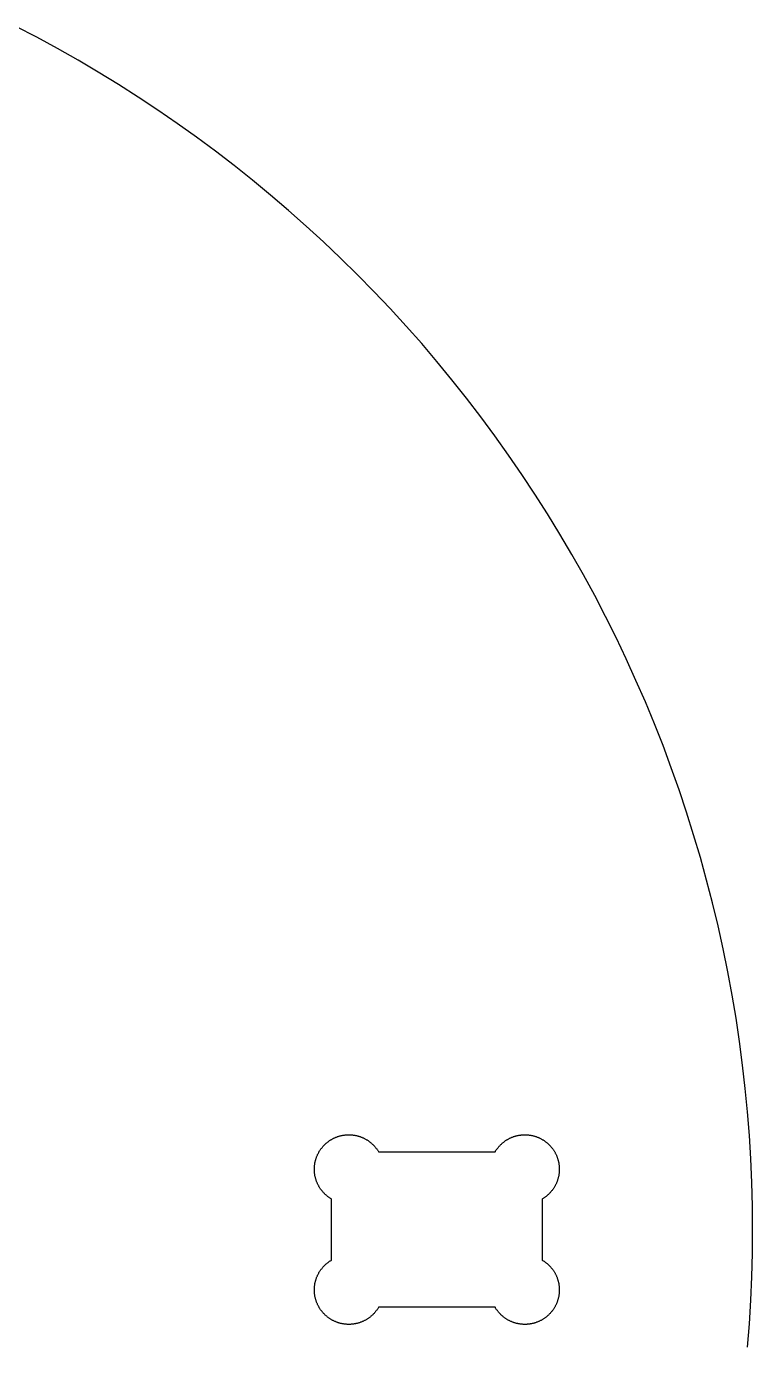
# Model space of a CAD drawing. Header units: metres. Extents: x 20 to 1960, y 15 to 485.
# Drawn here: x 363.5 to 490, y 229.6 to 459.4 of the extents above; entities that cross this region are included whole.
import ezdxf

# ---------------------------------------------------------------- set-up
doc = ezdxf.new("R2010")
doc.units = ezdxf.units.M

msp = doc.modelspace()

# ---------------------------------------------------------------- linework, layer by layer
for p, q in [((365.326, 457.493), (361.688, 459.387)), ((368.93, 455.536), (365.326, 457.493)), ((372.5, 453.516), (368.93, 455.536)), ((376.034, 451.434), (372.5, 453.516)), ((379.531, 449.291), (376.034, 451.434)), ((382.99, 447.088), (379.531, 449.291)), ((386.41, 444.824), (382.99, 447.088)), ((389.79, 442.501), (386.41, 444.824)), ((393.13, 440.119), (389.79, 442.501)), ((396.427, 437.679), (393.13, 440.119)), ((399.68, 435.183), (396.427, 437.679)), ((402.89, 432.629), (399.68, 435.183)), ((406.055, 430.02), (402.89, 432.629)), ((409.174, 427.357), (406.055, 430.02)), ((412.246, 424.639), (409.174, 427.357)), ((415.27, 421.868), (412.246, 424.639)), ((418.245, 419.045), (415.27, 421.868)), ((421.17, 416.17), (418.245, 419.045)), ((424.045, 413.245), (421.17, 416.17)), ((426.868, 410.27), (424.045, 413.245)), ((429.639, 407.246), (426.868, 410.27)), ((432.357, 404.174), (429.639, 407.246)), ((435.02, 401.055), (432.357, 404.174)), ((437.629, 397.89), (435.02, 401.055)), ((440.183, 394.68), (437.629, 397.89)), ((442.679, 391.427), (440.183, 394.68)), ((445.119, 388.13), (442.679, 391.427)), ((447.501, 384.79), (445.119, 388.13)), ((449.824, 381.41), (447.501, 384.79)), ((452.088, 377.99), (449.824, 381.41)), ((454.291, 374.531), (452.088, 377.99)), ((456.434, 371.034), (454.291, 374.531)), ((458.516, 367.5), (456.434, 371.034)), ((460.536, 363.93), (458.516, 367.5)), ((462.493, 360.326), (460.536, 363.93)), ((464.387, 356.688), (462.493, 360.326)), ((466.217, 353.017), (464.387, 356.688)), ((467.982, 349.315), (466.217, 353.017)), ((469.683, 345.583), (467.982, 349.315)), ((471.319, 341.822), (469.683, 345.583)), ((472.888, 338.033), (471.319, 341.822)), ((474.391, 334.216), (472.888, 338.033)), ((475.828, 330.375), (474.391, 334.216)), ((477.197, 326.509), (475.828, 330.375)), ((478.498, 322.619), (477.197, 326.509)), ((479.732, 318.707), (478.498, 322.619)), ((480.896, 314.775), (479.732, 318.707)), ((481.993, 310.822), (480.896, 314.775)), ((483.019, 306.852), (481.993, 310.822)), ((483.977, 302.863), (483.019, 306.852)), ((484.865, 298.859), (483.977, 302.863)), ((485.682, 294.84), (484.865, 298.859)), ((486.43, 290.807), (485.682, 294.84)), ((487.107, 286.762), (486.43, 290.807)), ((487.713, 282.706), (487.107, 286.762)), ((488.248, 278.639), (487.713, 282.706)), ((488.713, 274.564), (488.248, 278.639)), ((489.106, 270.482), (488.713, 274.564)), ((489.428, 266.393), (489.106, 270.482)), ((414.939, 264.194), (415.004, 264.276)), ((415.004, 264.276), (415.07, 264.357)), ((415.07, 264.357), (415.138, 264.436)), ((415.138, 264.436), (415.208, 264.515)), ((415.208, 264.515), (415.279, 264.592)), ((415.279, 264.592), (415.351, 264.668)), ((415.351, 264.668), (415.424, 264.743)), ((415.424, 264.743), (415.499, 264.816)), ((415.499, 264.816), (415.575, 264.888)), ((415.575, 264.888), (415.652, 264.959)), ((415.652, 264.959), (415.73, 265.028)), ((415.73, 265.028), (415.81, 265.096)), ((415.81, 265.096), (415.891, 265.163)), ((415.891, 265.163), (415.973, 265.228)), ((415.973, 265.228), (416.056, 265.292)), ((416.056, 265.292), (416.14, 265.354)), ((416.14, 265.354), (416.225, 265.415)), ((416.225, 265.415), (416.312, 265.474)), ((416.312, 265.474), (416.399, 265.532)), ((416.399, 265.532), (416.487, 265.588)), ((416.487, 265.588), (416.576, 265.643)), ((416.576, 265.643), (416.667, 265.696)), ((416.667, 265.696), (416.758, 265.748)), ((416.758, 265.748), (416.85, 265.798)), ((416.85, 265.798), (416.943, 265.846)), ((416.943, 265.846), (417.036, 265.893)), ((417.036, 265.893), (417.131, 265.938)), ((417.131, 265.938), (417.226, 265.981)), ((417.226, 265.981), (417.322, 266.023)), ((417.322, 266.023), (417.419, 266.063)), ((417.419, 266.063), (417.516, 266.101)), ((417.516, 266.101), (417.615, 266.138)), ((417.615, 266.138), (417.713, 266.173)), ((417.713, 266.173), (417.813, 266.206)), ((417.813, 266.206), (417.912, 266.238)), ((417.912, 266.238), (418.013, 266.268)), ((418.013, 266.268), (418.114, 266.296)), ((418.114, 266.296), (418.215, 266.322)), ((418.215, 266.322), (418.317, 266.346)), ((418.317, 266.346), (418.419, 266.369)), ((418.419, 266.369), (418.522, 266.39)), ((418.522, 266.39), (418.625, 266.409)), ((418.625, 266.409), (418.728, 266.426)), ((418.728, 266.426), (418.832, 266.442)), ((418.832, 266.442), (418.935, 266.455)), ((418.935, 266.455), (419.039, 266.467)), ((419.039, 266.467), (419.144, 266.477)), ((419.144, 266.477), (419.248, 266.485)), ((419.248, 266.485), (419.353, 266.492)), ((419.353, 266.492), (419.457, 266.496)), ((419.457, 266.496), (419.562, 266.499)), ((419.562, 266.499), (419.667, 266.5)), ((419.667, 266.5), (419.771, 266.499)), ((419.771, 266.499), (419.876, 266.496)), ((419.876, 266.496), (419.981, 266.492)), ((419.981, 266.492), (420.085, 266.485)), ((420.085, 266.485), (420.19, 266.477)), ((420.19, 266.477), (420.294, 266.467)), ((420.294, 266.467), (420.398, 266.455)), ((420.398, 266.455), (420.502, 266.442)), ((420.502, 266.442), (420.605, 266.426)), ((420.605, 266.426), (420.709, 266.409)), ((420.709, 266.409), (420.812, 266.39)), ((420.812, 266.39), (420.914, 266.369)), ((420.914, 266.369), (421.016, 266.346)), ((421.016, 266.346), (421.118, 266.322)), ((421.118, 266.322), (421.22, 266.296)), ((421.22, 266.296), (421.32, 266.268)), ((421.32, 266.268), (421.421, 266.238)), ((421.421, 266.238), (421.521, 266.206)), ((421.521, 266.206), (421.62, 266.173)), ((421.62, 266.173), (421.719, 266.138)), ((421.719, 266.138), (421.817, 266.101)), ((421.817, 266.101), (421.914, 266.063)), ((421.914, 266.063), (422.011, 266.023)), ((422.011, 266.023), (422.107, 265.981)), ((422.107, 265.981), (422.202, 265.938)), ((422.202, 265.938), (422.297, 265.893)), ((422.297, 265.893), (422.391, 265.846)), ((422.391, 265.846), (422.483, 265.798)), ((422.483, 265.798), (422.576, 265.748)), ((422.576, 265.748), (422.667, 265.696)), ((422.667, 265.696), (422.757, 265.643)), ((422.757, 265.643), (422.846, 265.588)), ((422.846, 265.588), (422.935, 265.532)), ((422.935, 265.532), (423.022, 265.474)), ((423.022, 265.474), (423.108, 265.415)), ((423.108, 265.415), (423.193, 265.354)), ((423.193, 265.354), (423.278, 265.292)), ((423.278, 265.292), (423.361, 265.228)), ((423.361, 265.228), (423.443, 265.163)), ((423.443, 265.163), (423.523, 265.096)), ((423.523, 265.096), (423.603, 265.028)), ((423.603, 265.028), (423.681, 264.959)), ((423.681, 264.959), (423.759, 264.888)), ((423.759, 264.888), (423.835, 264.816)), ((423.835, 264.816), (423.909, 264.743)), ((423.909, 264.743), (423.983, 264.668)), ((423.983, 264.668), (424.055, 264.592)), ((424.055, 264.592), (424.126, 264.515)), ((424.126, 264.515), (424.195, 264.436)), ((424.195, 264.436), (424.263, 264.357)), ((424.263, 264.357), (424.33, 264.276)), ((424.33, 264.276), (424.395, 264.194)), ((445.605, 264.194), (445.67, 264.276)), ((445.67, 264.276), (445.737, 264.357)), ((445.737, 264.357), (445.805, 264.436)), ((445.805, 264.436), (445.874, 264.515)), ((445.874, 264.515), (445.945, 264.592)), ((445.945, 264.592), (446.017, 264.668)), ((446.017, 264.668), (446.091, 264.743)), ((446.091, 264.743), (446.165, 264.816)), ((446.165, 264.816), (446.241, 264.888)), ((446.241, 264.888), (446.319, 264.959)), ((446.319, 264.959), (446.397, 265.028)), ((446.397, 265.028), (446.477, 265.096)), ((446.477, 265.096), (446.557, 265.163)), ((446.557, 265.163), (446.639, 265.228)), ((446.639, 265.228), (446.722, 265.292)), ((446.722, 265.292), (446.807, 265.354)), ((446.807, 265.354), (446.892, 265.415)), ((446.892, 265.415), (446.978, 265.474)), ((446.978, 265.474), (447.065, 265.532)), ((447.065, 265.532), (447.154, 265.588)), ((447.154, 265.588), (447.243, 265.643)), ((447.243, 265.643), (447.333, 265.696)), ((447.333, 265.696), (447.424, 265.748)), ((447.424, 265.748), (447.517, 265.798)), ((447.517, 265.798), (447.609, 265.846)), ((447.609, 265.846), (447.703, 265.893)), ((447.703, 265.893), (447.798, 265.938)), ((447.798, 265.938), (447.893, 265.981)), ((447.893, 265.981), (447.989, 266.023)), ((447.989, 266.023), (448.086, 266.063)), ((448.086, 266.063), (448.183, 266.101)), ((448.183, 266.101), (448.281, 266.138)), ((448.281, 266.138), (448.38, 266.173)), ((448.38, 266.173), (448.479, 266.206)), ((448.479, 266.206), (448.579, 266.238)), ((448.579, 266.238), (448.68, 266.268)), ((448.68, 266.268), (448.78, 266.296)), ((448.78, 266.296), (448.882, 266.322)), ((448.882, 266.322), (448.984, 266.346)), ((448.984, 266.346), (449.086, 266.369)), ((449.086, 266.369), (449.188, 266.39)), ((449.188, 266.39), (449.291, 266.409)), ((449.291, 266.409), (449.395, 266.426)), ((449.395, 266.426), (449.498, 266.442)), ((449.498, 266.442), (449.602, 266.455)), ((449.602, 266.455), (449.706, 266.467)), ((449.706, 266.467), (449.81, 266.477)), ((449.81, 266.477), (449.915, 266.485)), ((449.915, 266.485), (450.019, 266.492)), ((450.019, 266.492), (450.124, 266.496)), ((450.124, 266.496), (450.229, 266.499)), ((450.229, 266.499), (450.333, 266.5)), ((450.333, 266.5), (450.438, 266.499)), ((450.438, 266.499), (450.543, 266.496)), ((450.543, 266.496), (450.647, 266.492)), ((450.647, 266.492), (450.752, 266.485)), ((450.752, 266.485), (450.856, 266.477)), ((450.856, 266.477), (450.961, 266.467)), ((450.961, 266.467), (451.065, 266.455)), ((451.065, 266.455), (451.168, 266.442)), ((451.168, 266.442), (451.272, 266.426)), ((451.272, 266.426), (451.375, 266.409)), ((451.375, 266.409), (451.478, 266.39)), ((451.478, 266.39), (451.581, 266.369)), ((451.581, 266.369), (451.683, 266.346)), ((451.683, 266.346), (451.785, 266.322)), ((451.785, 266.322), (451.886, 266.296)), ((451.886, 266.296), (451.987, 266.268)), ((451.987, 266.268), (452.088, 266.238)), ((452.088, 266.238), (452.187, 266.206)), ((452.187, 266.206), (452.287, 266.173)), ((452.287, 266.173), (452.385, 266.138)), ((452.385, 266.138), (452.484, 266.101)), ((452.484, 266.101), (452.581, 266.063)), ((452.581, 266.063), (452.678, 266.023)), ((452.678, 266.023), (452.774, 265.981)), ((452.774, 265.981), (452.869, 265.938)), ((452.869, 265.938), (452.964, 265.893)), ((452.964, 265.893), (453.057, 265.846)), ((453.057, 265.846), (453.15, 265.798)), ((453.15, 265.798), (453.242, 265.748)), ((453.242, 265.748), (453.333, 265.696)), ((453.333, 265.696), (453.424, 265.643)), ((453.424, 265.643), (453.513, 265.588)), ((453.513, 265.588), (453.601, 265.532)), ((453.601, 265.532), (453.688, 265.474)), ((453.688, 265.474), (453.775, 265.415)), ((453.775, 265.415), (453.86, 265.354)), ((453.86, 265.354), (453.944, 265.292)), ((453.944, 265.292), (454.027, 265.228)), ((454.027, 265.228), (454.109, 265.163)), ((454.109, 265.163), (454.19, 265.096)), ((454.19, 265.096), (454.27, 265.028)), ((454.27, 265.028), (454.348, 264.959)), ((454.348, 264.959), (454.425, 264.888)), ((454.425, 264.888), (454.501, 264.816)), ((454.501, 264.816), (454.576, 264.743)), ((454.576, 264.743), (454.649, 264.668)), ((454.649, 264.668), (454.721, 264.592)), ((454.721, 264.592), (454.792, 264.515)), ((454.792, 264.515), (454.862, 264.436)), ((454.862, 264.436), (454.93, 264.357)), ((454.93, 264.357), (454.996, 264.276)), ((454.996, 264.276), (455.061, 264.194)), ((489.678, 262.299), (489.428, 266.393)), ((413.82, 261.85), (413.845, 261.952)), ((413.845, 261.952), (413.871, 262.053)), ((413.871, 262.053), (413.899, 262.154)), ((413.899, 262.154), (413.929, 262.254)), ((413.929, 262.254), (413.96, 262.354)), ((413.96, 262.354), (413.994, 262.453)), ((413.994, 262.453), (414.029, 262.552)), ((414.029, 262.552), (414.065, 262.65)), ((414.065, 262.65), (414.104, 262.748)), ((414.104, 262.748), (414.144, 262.844)), ((414.144, 262.844), (414.185, 262.94)), ((414.185, 262.94), (414.229, 263.036)), ((414.229, 263.036), (414.274, 263.13)), ((414.274, 263.13), (414.321, 263.224)), ((414.321, 263.224), (414.369, 263.317)), ((414.369, 263.317), (414.419, 263.409)), ((414.419, 263.409), (414.471, 263.5)), ((414.471, 263.5), (414.524, 263.59)), ((414.524, 263.59), (414.578, 263.68)), ((414.578, 263.68), (414.635, 263.768)), ((414.635, 263.768), (414.692, 263.855)), ((414.692, 263.855), (414.752, 263.941)), ((414.752, 263.941), (414.813, 264.027)), ((414.813, 264.027), (414.875, 264.111)), ((414.875, 264.111), (414.939, 264.194)), ((424.395, 264.194), (424.458, 264.111)), ((424.458, 264.111), (424.521, 264.027)), ((424.521, 264.027), (424.582, 263.941)), ((424.582, 263.941), (424.641, 263.855)), ((424.641, 263.855), (424.699, 263.768)), ((424.699, 263.768), (424.755, 263.68)), ((424.755, 263.68), (424.81, 263.59)), ((424.81, 263.59), (424.863, 263.5)), ((424.863, 263.5), (445.137, 263.5)), ((445.137, 263.5), (445.19, 263.59)), ((445.19, 263.59), (445.245, 263.68)), ((445.245, 263.68), (445.301, 263.768)), ((445.301, 263.768), (445.359, 263.855)), ((445.359, 263.855), (445.418, 263.941)), ((445.418, 263.941), (445.479, 264.027)), ((445.479, 264.027), (445.542, 264.111)), ((445.542, 264.111), (445.605, 264.194)), ((455.061, 264.194), (455.125, 264.111)), ((455.125, 264.111), (455.187, 264.027)), ((455.187, 264.027), (455.248, 263.941)), ((455.248, 263.941), (455.308, 263.855)), ((455.308, 263.855), (455.365, 263.768)), ((455.365, 263.768), (455.422, 263.68)), ((455.422, 263.68), (455.476, 263.59)), ((455.476, 263.59), (455.529, 263.5)), ((455.529, 263.5), (455.581, 263.409)), ((455.581, 263.409), (455.631, 263.317)), ((455.631, 263.317), (455.679, 263.224)), ((455.679, 263.224), (455.726, 263.13)), ((455.726, 263.13), (455.771, 263.036)), ((455.771, 263.036), (455.815, 262.94)), ((455.815, 262.94), (455.856, 262.844)), ((455.856, 262.844), (455.896, 262.748)), ((455.896, 262.748), (455.935, 262.65)), ((455.935, 262.65), (455.971, 262.552)), ((455.971, 262.552), (456.006, 262.453)), ((456.006, 262.453), (456.04, 262.354)), ((456.04, 262.354), (456.071, 262.254)), ((456.071, 262.254), (456.101, 262.154)), ((456.101, 262.154), (456.129, 262.053)), ((456.129, 262.053), (456.155, 261.952)), ((456.155, 261.952), (456.18, 261.85)), ((489.857, 258.201), (489.678, 262.299)), ((413.667, 260.5), (413.668, 260.605)), ((413.668, 260.395), (413.667, 260.5)), ((413.668, 260.605), (413.67, 260.709)), ((413.67, 260.291), (413.668, 260.395)), ((413.67, 260.709), (413.675, 260.814)), ((413.675, 260.186), (413.67, 260.291)), ((413.675, 260.814), (413.681, 260.919)), ((413.681, 260.081), (413.675, 260.186)), ((413.681, 260.919), (413.689, 261.023)), ((413.689, 259.977), (413.681, 260.081)), ((413.689, 261.023), (413.7, 261.127)), ((413.7, 259.873), (413.689, 259.977)), ((413.7, 261.127), (413.711, 261.231)), ((413.711, 259.769), (413.7, 259.873)), ((413.711, 261.231), (413.725, 261.335)), ((413.725, 259.665), (413.711, 259.769)), ((413.725, 261.335), (413.741, 261.439)), ((413.741, 259.561), (413.725, 259.665)), ((413.741, 261.439), (413.758, 261.542)), ((413.758, 261.542), (413.777, 261.645)), ((413.777, 261.645), (413.798, 261.747)), ((413.798, 261.747), (413.82, 261.85)), ((456.18, 261.85), (456.202, 261.747)), ((456.202, 261.747), (456.223, 261.645)), ((456.223, 261.645), (456.242, 261.542)), ((456.242, 261.542), (456.259, 261.439)), ((456.259, 261.439), (456.275, 261.335)), ((456.275, 259.665), (456.259, 259.561)), ((456.275, 261.335), (456.289, 261.231)), ((456.289, 259.769), (456.275, 259.665)), ((456.289, 261.231), (456.3, 261.127)), ((456.3, 259.873), (456.289, 259.769)), ((456.3, 261.127), (456.31, 261.023)), ((456.31, 259.977), (456.3, 259.873)), ((456.31, 261.023), (456.319, 260.919)), ((456.319, 260.081), (456.31, 259.977)), ((456.319, 260.919), (456.325, 260.814)), ((456.325, 260.186), (456.319, 260.081)), ((456.325, 260.814), (456.33, 260.709)), ((456.33, 260.291), (456.325, 260.186)), ((456.33, 260.709), (456.332, 260.605)), ((456.332, 260.395), (456.33, 260.291)), ((456.332, 260.605), (456.333, 260.5)), ((456.333, 260.5), (456.332, 260.395)), ((413.758, 259.458), (413.741, 259.561)), ((413.777, 259.355), (413.758, 259.458)), ((413.798, 259.253), (413.777, 259.355)), ((413.82, 259.15), (413.798, 259.253)), ((413.845, 259.048), (413.82, 259.15)), ((413.871, 258.947), (413.845, 259.048)), ((413.899, 258.846), (413.871, 258.947)), ((413.929, 258.746), (413.899, 258.846)), ((413.96, 258.646), (413.929, 258.746)), ((413.994, 258.547), (413.96, 258.646)), ((414.029, 258.448), (413.994, 258.547)), ((414.065, 258.35), (414.029, 258.448)), ((414.104, 258.252), (414.065, 258.35)), ((414.144, 258.156), (414.104, 258.252)), ((414.185, 258.06), (414.144, 258.156)), ((414.229, 257.964), (414.185, 258.06)), ((414.274, 257.87), (414.229, 257.964)), ((414.321, 257.776), (414.274, 257.87)), ((414.369, 257.683), (414.321, 257.776)), ((414.419, 257.591), (414.369, 257.683)), ((414.471, 257.5), (414.419, 257.591)), ((414.524, 257.41), (414.471, 257.5)), ((414.578, 257.32), (414.524, 257.41)), ((455.476, 257.41), (455.422, 257.32)), ((455.529, 257.5), (455.476, 257.41)), ((455.581, 257.591), (455.529, 257.5)), ((455.631, 257.683), (455.581, 257.591)), ((455.679, 257.776), (455.631, 257.683)), ((455.726, 257.87), (455.679, 257.776)), ((455.771, 257.964), (455.726, 257.87)), ((455.815, 258.06), (455.771, 257.964)), ((455.856, 258.156), (455.815, 258.06)), ((455.896, 258.252), (455.856, 258.156)), ((455.935, 258.35), (455.896, 258.252)), ((455.971, 258.448), (455.935, 258.35)), ((456.006, 258.547), (455.971, 258.448)), ((456.04, 258.646), (456.006, 258.547)), ((456.071, 258.746), (456.04, 258.646)), ((456.101, 258.846), (456.071, 258.746)), ((456.129, 258.947), (456.101, 258.846)), ((456.155, 259.048), (456.129, 258.947)), ((456.18, 259.15), (456.155, 259.048)), ((456.202, 259.253), (456.18, 259.15)), ((456.223, 259.355), (456.202, 259.253)), ((456.242, 259.458), (456.223, 259.355)), ((456.259, 259.561), (456.242, 259.458)), ((489.964, 254.101), (489.857, 258.201)), ((414.635, 257.232), (414.578, 257.32)), ((414.692, 257.145), (414.635, 257.232)), ((414.752, 257.059), (414.692, 257.145)), ((414.813, 256.973), (414.752, 257.059)), ((414.875, 256.889), (414.813, 256.973)), ((414.939, 256.806), (414.875, 256.889)), ((415.004, 256.724), (414.939, 256.806)), ((415.07, 256.643), (415.004, 256.724)), ((415.138, 256.564), (415.07, 256.643)), ((415.208, 256.485), (415.138, 256.564)), ((415.279, 256.408), (415.208, 256.485)), ((415.351, 256.332), (415.279, 256.408)), ((415.424, 256.257), (415.351, 256.332)), ((415.499, 256.184), (415.424, 256.257)), ((415.575, 256.112), (415.499, 256.184)), ((415.652, 256.041), (415.575, 256.112)), ((415.73, 255.972), (415.652, 256.041)), ((415.81, 255.904), (415.73, 255.972)), ((415.891, 255.837), (415.81, 255.904)), ((415.973, 255.772), (415.891, 255.837)), ((416.056, 255.708), (415.973, 255.772)), ((416.14, 255.646), (416.056, 255.708)), ((416.225, 255.585), (416.14, 255.646)), ((416.312, 255.526), (416.225, 255.585)), ((416.399, 255.468), (416.312, 255.526)), ((416.487, 255.412), (416.399, 255.468)), ((416.576, 255.357), (416.487, 255.412)), ((416.667, 255.304), (416.576, 255.357)), ((416.667, 244.696), (416.667, 255.304)), ((453.424, 255.357), (453.333, 255.304)), ((453.333, 255.304), (453.333, 244.696)), ((453.513, 255.412), (453.424, 255.357)), ((453.601, 255.468), (453.513, 255.412)), ((453.688, 255.526), (453.601, 255.468)), ((453.775, 255.585), (453.688, 255.526)), ((453.86, 255.646), (453.775, 255.585)), ((453.944, 255.708), (453.86, 255.646)), ((454.027, 255.772), (453.944, 255.708)), ((454.109, 255.837), (454.027, 255.772)), ((454.19, 255.904), (454.109, 255.837)), ((454.27, 255.972), (454.19, 255.904)), ((454.348, 256.041), (454.27, 255.972)), ((454.425, 256.112), (454.348, 256.041)), ((454.501, 256.184), (454.425, 256.112)), ((454.576, 256.257), (454.501, 256.184)), ((454.649, 256.332), (454.576, 256.257)), ((454.721, 256.408), (454.649, 256.332)), ((454.792, 256.485), (454.721, 256.408)), ((454.862, 256.564), (454.792, 256.485)), ((454.93, 256.643), (454.862, 256.564)), ((454.996, 256.724), (454.93, 256.643)), ((455.061, 256.806), (454.996, 256.724)), ((455.125, 256.889), (455.061, 256.806)), ((455.187, 256.973), (455.125, 256.889)), ((455.248, 257.059), (455.187, 256.973)), ((455.308, 257.145), (455.248, 257.059)), ((455.365, 257.232), (455.308, 257.145)), ((455.422, 257.32), (455.365, 257.232)), ((490, 250), (489.964, 254.101)), ((489.964, 245.899), (490, 250)), ((489.857, 241.799), (489.964, 245.899)), ((415.208, 243.515), (415.279, 243.592)), ((415.279, 243.592), (415.351, 243.668)), ((415.351, 243.668), (415.424, 243.743)), ((415.424, 243.743), (415.499, 243.816)), ((415.499, 243.816), (415.575, 243.888)), ((415.575, 243.888), (415.652, 243.959)), ((415.652, 243.959), (415.73, 244.028)), ((415.73, 244.028), (415.81, 244.096)), ((415.81, 244.096), (415.891, 244.163)), ((415.891, 244.163), (415.973, 244.228)), ((415.973, 244.228), (416.056, 244.292)), ((416.056, 244.292), (416.14, 244.354)), ((416.14, 244.354), (416.225, 244.415)), ((416.225, 244.415), (416.312, 244.474)), ((416.312, 244.474), (416.399, 244.532)), ((416.399, 244.532), (416.487, 244.588)), ((416.487, 244.588), (416.576, 244.643)), ((416.576, 244.643), (416.667, 244.696)), ((453.333, 244.696), (453.424, 244.643)), ((453.424, 244.643), (453.513, 244.588)), ((453.513, 244.588), (453.601, 244.532)), ((453.601, 244.532), (453.688, 244.474)), ((453.688, 244.474), (453.775, 244.415)), ((453.775, 244.415), (453.86, 244.354)), ((453.86, 244.354), (453.944, 244.292)), ((453.944, 244.292), (454.027, 244.228)), ((454.027, 244.228), (454.109, 244.163)), ((454.109, 244.163), (454.19, 244.096)), ((454.19, 244.096), (454.27, 244.028)), ((454.27, 244.028), (454.348, 243.959)), ((454.348, 243.959), (454.425, 243.888)), ((454.425, 243.888), (454.501, 243.816)), ((454.501, 243.816), (454.576, 243.743)), ((454.576, 243.743), (454.649, 243.668)), ((454.649, 243.668), (454.721, 243.592)), ((454.721, 243.592), (454.792, 243.515)), ((413.899, 241.154), (413.929, 241.254)), ((413.929, 241.254), (413.96, 241.354)), ((413.96, 241.354), (413.994, 241.453)), ((413.994, 241.453), (414.029, 241.552)), ((414.029, 241.552), (414.065, 241.65)), ((414.065, 241.65), (414.104, 241.748)), ((414.104, 241.748), (414.144, 241.844)), ((414.144, 241.844), (414.185, 241.94)), ((414.185, 241.94), (414.229, 242.036)), ((414.229, 242.036), (414.274, 242.13)), ((414.274, 242.13), (414.321, 242.224)), ((414.321, 242.224), (414.369, 242.317)), ((414.369, 242.317), (414.419, 242.409)), ((414.419, 242.409), (414.471, 242.5)), ((414.471, 242.5), (414.524, 242.59)), ((414.524, 242.59), (414.578, 242.68)), ((414.578, 242.68), (414.635, 242.768)), ((414.635, 242.768), (414.692, 242.855)), ((414.692, 242.855), (414.752, 242.941)), ((414.752, 242.941), (414.813, 243.027)), ((414.813, 243.027), (414.875, 243.111)), ((414.875, 243.111), (414.939, 243.194)), ((414.939, 243.194), (415.004, 243.276)), ((415.004, 243.276), (415.07, 243.357)), ((415.07, 243.357), (415.138, 243.436)), ((415.138, 243.436), (415.208, 243.515)), ((454.792, 243.515), (454.862, 243.436)), ((454.862, 243.436), (454.93, 243.357)), ((454.93, 243.357), (454.996, 243.276)), ((454.996, 243.276), (455.061, 243.194)), ((455.061, 243.194), (455.125, 243.111)), ((455.125, 243.111), (455.187, 243.027)), ((455.187, 243.027), (455.248, 242.941)), ((455.248, 242.941), (455.308, 242.855)), ((455.308, 242.855), (455.365, 242.768)), ((455.365, 242.768), (455.422, 242.68)), ((455.422, 242.68), (455.476, 242.59)), ((455.476, 242.59), (455.529, 242.5)), ((455.529, 242.5), (455.581, 242.409)), ((455.581, 242.409), (455.631, 242.317)), ((455.631, 242.317), (455.679, 242.224)), ((455.679, 242.224), (455.726, 242.13)), ((455.726, 242.13), (455.771, 242.036)), ((455.771, 242.036), (455.815, 241.94)), ((455.815, 241.94), (455.856, 241.844)), ((455.856, 241.844), (455.896, 241.748)), ((455.896, 241.748), (455.935, 241.65)), ((455.935, 241.65), (455.971, 241.552)), ((455.971, 241.552), (456.006, 241.453)), ((456.006, 241.453), (456.04, 241.354)), ((456.04, 241.354), (456.071, 241.254)), ((456.071, 241.254), (456.101, 241.154)), ((489.678, 237.701), (489.857, 241.799)), ((413.667, 239.5), (413.668, 239.605)), ((413.668, 239.395), (413.667, 239.5)), ((413.668, 239.605), (413.67, 239.709)), ((413.67, 239.291), (413.668, 239.395)), ((413.67, 239.709), (413.675, 239.814)), ((413.675, 239.186), (413.67, 239.291)), ((413.675, 239.814), (413.681, 239.919)), ((413.681, 239.081), (413.675, 239.186)), ((413.681, 239.919), (413.689, 240.023)), ((413.689, 238.977), (413.681, 239.081)), ((413.689, 240.023), (413.7, 240.127)), ((413.7, 238.873), (413.689, 238.977)), ((413.7, 240.127), (413.711, 240.231)), ((413.711, 240.231), (413.725, 240.335)), ((413.725, 240.335), (413.741, 240.439)), ((413.741, 240.439), (413.758, 240.542)), ((413.758, 240.542), (413.777, 240.645)), ((413.777, 240.645), (413.798, 240.747)), ((413.798, 240.747), (413.82, 240.85)), ((413.82, 240.85), (413.845, 240.952)), ((413.845, 240.952), (413.871, 241.053)), ((413.871, 241.053), (413.899, 241.154)), ((456.101, 241.154), (456.129, 241.053)), ((456.129, 241.053), (456.155, 240.952)), ((456.155, 240.952), (456.18, 240.85)), ((456.18, 240.85), (456.202, 240.747)), ((456.202, 240.747), (456.223, 240.645)), ((456.223, 240.645), (456.242, 240.542)), ((456.242, 240.542), (456.259, 240.439)), ((456.259, 240.439), (456.275, 240.335)), ((456.275, 240.335), (456.289, 240.231)), ((456.289, 240.231), (456.3, 240.127)), ((456.3, 240.127), (456.31, 240.023)), ((456.31, 238.977), (456.3, 238.873)), ((456.31, 240.023), (456.319, 239.919)), ((456.319, 239.081), (456.31, 238.977)), ((456.319, 239.919), (456.325, 239.814)), ((456.325, 239.186), (456.319, 239.081)), ((456.325, 239.814), (456.33, 239.709)), ((456.33, 239.291), (456.325, 239.186)), ((456.33, 239.709), (456.332, 239.605)), ((456.332, 239.395), (456.33, 239.291)), ((456.332, 239.605), (456.333, 239.5)), ((456.333, 239.5), (456.332, 239.395)), ((413.711, 238.769), (413.7, 238.873)), ((413.725, 238.665), (413.711, 238.769)), ((413.741, 238.561), (413.725, 238.665)), ((413.758, 238.458), (413.741, 238.561)), ((413.777, 238.355), (413.758, 238.458)), ((413.798, 238.253), (413.777, 238.355)), ((413.82, 238.15), (413.798, 238.253)), ((413.845, 238.048), (413.82, 238.15)), ((413.871, 237.947), (413.845, 238.048)), ((413.899, 237.846), (413.871, 237.947)), ((413.929, 237.746), (413.899, 237.846)), ((413.96, 237.646), (413.929, 237.746)), ((413.994, 237.547), (413.96, 237.646)), ((414.029, 237.448), (413.994, 237.547)), ((414.065, 237.35), (414.029, 237.448)), ((414.104, 237.252), (414.065, 237.35)), ((414.144, 237.156), (414.104, 237.252)), ((414.185, 237.06), (414.144, 237.156)), ((414.229, 236.964), (414.185, 237.06)), ((414.274, 236.87), (414.229, 236.964)), ((414.321, 236.776), (414.274, 236.87)), ((414.369, 236.683), (414.321, 236.776)), ((414.419, 236.591), (414.369, 236.683)), ((455.631, 236.683), (455.581, 236.591)), ((455.679, 236.776), (455.631, 236.683)), ((455.726, 236.87), (455.679, 236.776)), ((455.771, 236.964), (455.726, 236.87)), ((455.815, 237.06), (455.771, 236.964)), ((455.856, 237.156), (455.815, 237.06)), ((455.896, 237.252), (455.856, 237.156)), ((455.935, 237.35), (455.896, 237.252)), ((455.971, 237.448), (455.935, 237.35)), ((456.006, 237.547), (455.971, 237.448)), ((456.04, 237.646), (456.006, 237.547)), ((456.071, 237.746), (456.04, 237.646)), ((456.101, 237.846), (456.071, 237.746)), ((456.129, 237.947), (456.101, 237.846)), ((456.155, 238.048), (456.129, 237.947)), ((456.18, 238.15), (456.155, 238.048)), ((456.202, 238.253), (456.18, 238.15)), ((456.223, 238.355), (456.202, 238.253)), ((456.242, 238.458), (456.223, 238.355)), ((456.259, 238.561), (456.242, 238.458)), ((456.275, 238.665), (456.259, 238.561)), ((456.289, 238.769), (456.275, 238.665)), ((456.3, 238.873), (456.289, 238.769)), ((489.428, 233.607), (489.678, 237.701)), ((414.471, 236.5), (414.419, 236.591)), ((414.524, 236.41), (414.471, 236.5)), ((414.578, 236.32), (414.524, 236.41)), ((414.635, 236.232), (414.578, 236.32)), ((414.692, 236.145), (414.635, 236.232)), ((414.752, 236.059), (414.692, 236.145)), ((414.813, 235.973), (414.752, 236.059)), ((414.875, 235.889), (414.813, 235.973)), ((414.939, 235.806), (414.875, 235.889)), ((415.004, 235.724), (414.939, 235.806)), ((415.07, 235.643), (415.004, 235.724)), ((415.138, 235.564), (415.07, 235.643)), ((415.208, 235.485), (415.138, 235.564)), ((415.279, 235.408), (415.208, 235.485)), ((415.351, 235.332), (415.279, 235.408)), ((415.424, 235.257), (415.351, 235.332)), ((415.499, 235.184), (415.424, 235.257)), ((415.575, 235.112), (415.499, 235.184)), ((415.652, 235.041), (415.575, 235.112)), ((415.73, 234.972), (415.652, 235.041)), ((415.81, 234.904), (415.73, 234.972)), ((415.891, 234.837), (415.81, 234.904)), ((415.973, 234.772), (415.891, 234.837)), ((416.056, 234.708), (415.973, 234.772)), ((416.14, 234.646), (416.056, 234.708)), ((416.225, 234.585), (416.14, 234.646)), ((416.312, 234.526), (416.225, 234.585)), ((416.399, 234.468), (416.312, 234.526)), ((416.487, 234.412), (416.399, 234.468)), ((416.576, 234.357), (416.487, 234.412)), ((416.667, 234.304), (416.576, 234.357)), ((422.757, 234.357), (422.667, 234.304)), ((422.846, 234.412), (422.757, 234.357)), ((422.935, 234.468), (422.846, 234.412)), ((423.022, 234.526), (422.935, 234.468)), ((423.108, 234.585), (423.022, 234.526)), ((423.193, 234.646), (423.108, 234.585)), ((423.278, 234.708), (423.193, 234.646)), ((423.361, 234.772), (423.278, 234.708)), ((423.443, 234.837), (423.361, 234.772)), ((423.523, 234.904), (423.443, 234.837)), ((423.603, 234.972), (423.523, 234.904)), ((423.681, 235.041), (423.603, 234.972)), ((423.759, 235.112), (423.681, 235.041)), ((423.835, 235.184), (423.759, 235.112)), ((423.909, 235.257), (423.835, 235.184)), ((423.983, 235.332), (423.909, 235.257)), ((424.055, 235.408), (423.983, 235.332)), ((424.126, 235.485), (424.055, 235.408)), ((424.195, 235.564), (424.126, 235.485)), ((424.263, 235.643), (424.195, 235.564)), ((424.33, 235.724), (424.263, 235.643)), ((424.395, 235.806), (424.33, 235.724)), ((424.458, 235.889), (424.395, 235.806)), ((424.521, 235.973), (424.458, 235.889)), ((424.582, 236.059), (424.521, 235.973)), ((424.641, 236.145), (424.582, 236.059)), ((424.699, 236.232), (424.641, 236.145)), ((424.755, 236.32), (424.699, 236.232)), ((424.81, 236.41), (424.755, 236.32)), ((424.863, 236.5), (424.81, 236.41)), ((445.137, 236.5), (424.863, 236.5)), ((445.19, 236.41), (445.137, 236.5)), ((445.245, 236.32), (445.19, 236.41)), ((445.301, 236.232), (445.245, 236.32)), ((445.359, 236.145), (445.301, 236.232)), ((445.418, 236.059), (445.359, 236.145)), ((445.479, 235.973), (445.418, 236.059)), ((445.542, 235.889), (445.479, 235.973)), ((445.605, 235.806), (445.542, 235.889)), ((445.67, 235.724), (445.605, 235.806)), ((445.737, 235.643), (445.67, 235.724)), ((445.805, 235.564), (445.737, 235.643)), ((445.874, 235.485), (445.805, 235.564)), ((445.945, 235.408), (445.874, 235.485)), ((446.017, 235.332), (445.945, 235.408)), ((446.091, 235.257), (446.017, 235.332)), ((446.165, 235.184), (446.091, 235.257)), ((446.241, 235.112), (446.165, 235.184)), ((446.319, 235.041), (446.241, 235.112)), ((446.397, 234.972), (446.319, 235.041)), ((446.477, 234.904), (446.397, 234.972)), ((446.557, 234.837), (446.477, 234.904)), ((446.639, 234.772), (446.557, 234.837)), ((446.722, 234.708), (446.639, 234.772)), ((446.807, 234.646), (446.722, 234.708)), ((446.892, 234.585), (446.807, 234.646)), ((446.978, 234.526), (446.892, 234.585)), ((447.065, 234.468), (446.978, 234.526)), ((447.154, 234.412), (447.065, 234.468)), ((447.243, 234.357), (447.154, 234.412)), ((447.333, 234.304), (447.243, 234.357)), ((453.424, 234.357), (453.333, 234.304)), ((453.513, 234.412), (453.424, 234.357)), ((453.601, 234.468), (453.513, 234.412)), ((453.688, 234.526), (453.601, 234.468)), ((453.775, 234.585), (453.688, 234.526)), ((453.86, 234.646), (453.775, 234.585)), ((453.944, 234.708), (453.86, 234.646)), ((454.027, 234.772), (453.944, 234.708)), ((454.109, 234.837), (454.027, 234.772)), ((454.19, 234.904), (454.109, 234.837)), ((454.27, 234.972), (454.19, 234.904)), ((454.348, 235.041), (454.27, 234.972)), ((454.425, 235.112), (454.348, 235.041)), ((454.501, 235.184), (454.425, 235.112)), ((454.576, 235.257), (454.501, 235.184)), ((454.649, 235.332), (454.576, 235.257)), ((454.721, 235.408), (454.649, 235.332)), ((454.792, 235.485), (454.721, 235.408)), ((454.862, 235.564), (454.792, 235.485)), ((454.93, 235.643), (454.862, 235.564)), ((454.996, 235.724), (454.93, 235.643)), ((455.061, 235.806), (454.996, 235.724)), ((455.125, 235.889), (455.061, 235.806)), ((455.187, 235.973), (455.125, 235.889)), ((455.248, 236.059), (455.187, 235.973)), ((455.308, 236.145), (455.248, 236.059)), ((455.365, 236.232), (455.308, 236.145)), ((455.422, 236.32), (455.365, 236.232)), ((455.476, 236.41), (455.422, 236.32)), ((455.529, 236.5), (455.476, 236.41)), ((455.581, 236.591), (455.529, 236.5)), ((416.758, 234.252), (416.667, 234.304)), ((416.85, 234.202), (416.758, 234.252)), ((416.943, 234.154), (416.85, 234.202)), ((417.036, 234.107), (416.943, 234.154)), ((417.131, 234.062), (417.036, 234.107)), ((417.226, 234.019), (417.131, 234.062)), ((417.322, 233.977), (417.226, 234.019)), ((417.419, 233.937), (417.322, 233.977)), ((417.516, 233.899), (417.419, 233.937)), ((417.615, 233.862), (417.516, 233.899)), ((417.713, 233.827), (417.615, 233.862)), ((417.813, 233.794), (417.713, 233.827)), ((417.912, 233.762), (417.813, 233.794)), ((418.013, 233.732), (417.912, 233.762)), ((418.114, 233.704), (418.013, 233.732)), ((418.215, 233.678), (418.114, 233.704)), ((418.317, 233.654), (418.215, 233.678)), ((418.419, 233.631), (418.317, 233.654)), ((418.522, 233.61), (418.419, 233.631)), ((418.625, 233.591), (418.522, 233.61)), ((418.728, 233.574), (418.625, 233.591)), ((418.832, 233.558), (418.728, 233.574)), ((418.935, 233.545), (418.832, 233.558)), ((419.039, 233.533), (418.935, 233.545)), ((419.144, 233.523), (419.039, 233.533)), ((419.248, 233.515), (419.144, 233.523)), ((419.353, 233.508), (419.248, 233.515)), ((419.457, 233.504), (419.353, 233.508)), ((419.562, 233.501), (419.457, 233.504)), ((419.667, 233.5), (419.562, 233.501)), ((419.771, 233.501), (419.667, 233.5)), ((419.876, 233.504), (419.771, 233.501)), ((419.981, 233.508), (419.876, 233.504)), ((420.085, 233.515), (419.981, 233.508)), ((420.19, 233.523), (420.085, 233.515)), ((420.294, 233.533), (420.19, 233.523)), ((420.398, 233.545), (420.294, 233.533)), ((420.502, 233.558), (420.398, 233.545)), ((420.605, 233.574), (420.502, 233.558)), ((420.709, 233.591), (420.605, 233.574)), ((420.812, 233.61), (420.709, 233.591)), ((420.914, 233.631), (420.812, 233.61)), ((421.016, 233.654), (420.914, 233.631)), ((421.118, 233.678), (421.016, 233.654)), ((421.22, 233.704), (421.118, 233.678)), ((421.32, 233.732), (421.22, 233.704)), ((421.421, 233.762), (421.32, 233.732)), ((421.521, 233.794), (421.421, 233.762)), ((421.62, 233.827), (421.521, 233.794)), ((421.719, 233.862), (421.62, 233.827)), ((421.817, 233.899), (421.719, 233.862)), ((421.914, 233.937), (421.817, 233.899)), ((422.011, 233.977), (421.914, 233.937)), ((422.107, 234.019), (422.011, 233.977)), ((422.202, 234.062), (422.107, 234.019)), ((422.297, 234.107), (422.202, 234.062)), ((422.391, 234.154), (422.297, 234.107)), ((422.483, 234.202), (422.391, 234.154)), ((422.576, 234.252), (422.483, 234.202)), ((422.667, 234.304), (422.576, 234.252)), ((447.424, 234.252), (447.333, 234.304)), ((447.517, 234.202), (447.424, 234.252)), ((447.609, 234.154), (447.517, 234.202)), ((447.703, 234.107), (447.609, 234.154)), ((447.798, 234.062), (447.703, 234.107)), ((447.893, 234.019), (447.798, 234.062)), ((447.989, 233.977), (447.893, 234.019)), ((448.086, 233.937), (447.989, 233.977)), ((448.183, 233.899), (448.086, 233.937)), ((448.281, 233.862), (448.183, 233.899)), ((448.38, 233.827), (448.281, 233.862)), ((448.479, 233.794), (448.38, 233.827)), ((448.579, 233.762), (448.479, 233.794)), ((448.68, 233.732), (448.579, 233.762)), ((448.78, 233.704), (448.68, 233.732)), ((448.882, 233.678), (448.78, 233.704)), ((448.984, 233.654), (448.882, 233.678)), ((449.086, 233.631), (448.984, 233.654)), ((449.188, 233.61), (449.086, 233.631)), ((449.291, 233.591), (449.188, 233.61)), ((449.395, 233.574), (449.291, 233.591)), ((449.498, 233.558), (449.395, 233.574)), ((449.602, 233.545), (449.498, 233.558)), ((449.706, 233.533), (449.602, 233.545)), ((449.81, 233.523), (449.706, 233.533)), ((449.915, 233.515), (449.81, 233.523)), ((450.019, 233.508), (449.915, 233.515)), ((450.124, 233.504), (450.019, 233.508)), ((450.229, 233.501), (450.124, 233.504)), ((450.333, 233.5), (450.229, 233.501)), ((450.438, 233.501), (450.333, 233.5)), ((450.543, 233.504), (450.438, 233.501)), ((450.647, 233.508), (450.543, 233.504)), ((450.752, 233.515), (450.647, 233.508)), ((450.856, 233.523), (450.752, 233.515)), ((450.961, 233.533), (450.856, 233.523)), ((451.065, 233.545), (450.961, 233.533)), ((451.168, 233.558), (451.065, 233.545)), ((451.272, 233.574), (451.168, 233.558)), ((451.375, 233.591), (451.272, 233.574)), ((451.478, 233.61), (451.375, 233.591)), ((451.581, 233.631), (451.478, 233.61)), ((451.683, 233.654), (451.581, 233.631)), ((451.785, 233.678), (451.683, 233.654)), ((451.886, 233.704), (451.785, 233.678)), ((451.987, 233.732), (451.886, 233.704)), ((452.088, 233.762), (451.987, 233.732)), ((452.187, 233.794), (452.088, 233.762)), ((452.287, 233.827), (452.187, 233.794)), ((452.385, 233.862), (452.287, 233.827)), ((452.484, 233.899), (452.385, 233.862)), ((452.581, 233.937), (452.484, 233.899)), ((452.678, 233.977), (452.581, 233.937)), ((452.774, 234.019), (452.678, 233.977)), ((452.869, 234.062), (452.774, 234.019)), ((452.964, 234.107), (452.869, 234.062)), ((453.057, 234.154), (452.964, 234.107)), ((453.15, 234.202), (453.057, 234.154)), ((453.242, 234.252), (453.15, 234.202)), ((453.333, 234.304), (453.242, 234.252)), ((489.106, 229.518), (489.428, 233.607))]:
    msp.add_line(p, q)

doc.saveas('drawing.dxf')
